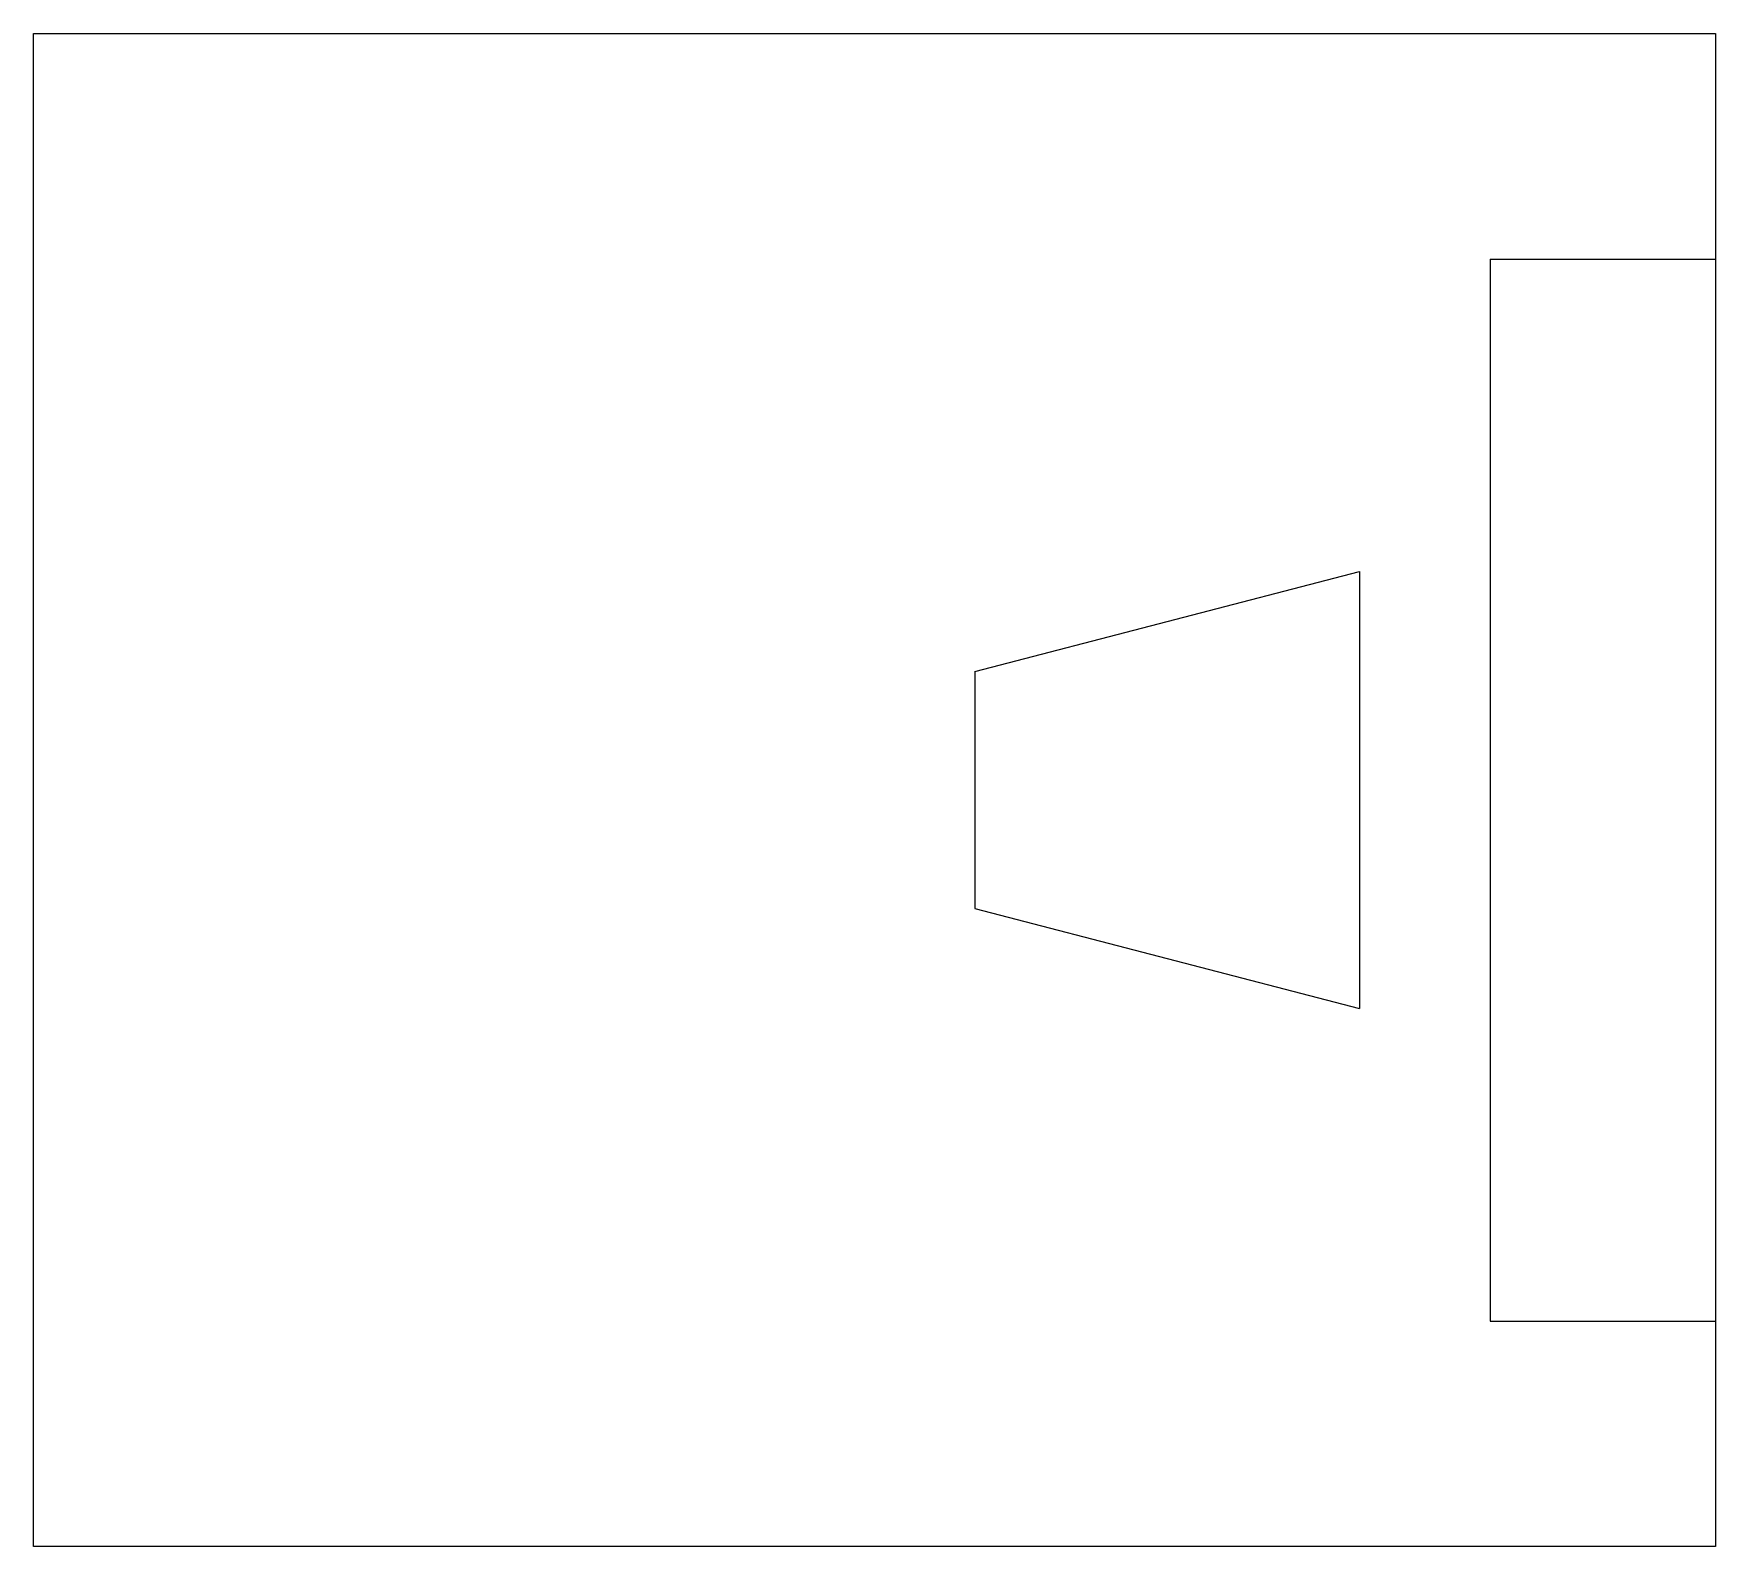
# Model space of a CAD drawing. Header units: inches. Extents: x 216615 to 231886, y -28847 to -680.
# Drawn here: x 221607 to 222198, y -26858 to -26326 of the extents above; entities that cross this region are included whole.
import ezdxf

# ---------------------------------------------------------------- set-up
doc = ezdxf.new("R2010")
doc.units = ezdxf.units.IN
doc.header["$MEASUREMENT"] = 0
doc.layers.add('MOBILIARIO', color=42, linetype='Continuous')

msp = doc.modelspace()

# ---------------------------------------------------------------- linework, layer by layer
at = {"layer": 'MOBILIARIO'}
for p, q in [((222119.1, -26404.92), (222198.38, -26404.92)), ((222119.1, -26404.92), (222119.1, -26778.52)), ((221937.85, -26550), (222073.13, -26514.8)), ((222073.13, -26514.8), (222073.13, -26668.64)), ((221937.85, -26550), (221937.85, -26633.44)), ((221937.85, -26633.44), (222073.13, -26668.64)), ((222119.1, -26778.52), (222198.38, -26778.52))]:
    msp.add_line(p, q, dxfattribs=at)
msp.add_lwpolyline([(221606.71, -26325.64), (222198.38, -26325.64), (222198.38, -26857.8), (221606.71, -26857.8)], close=True, dxfattribs=at)

doc.saveas('drawing.dxf')
